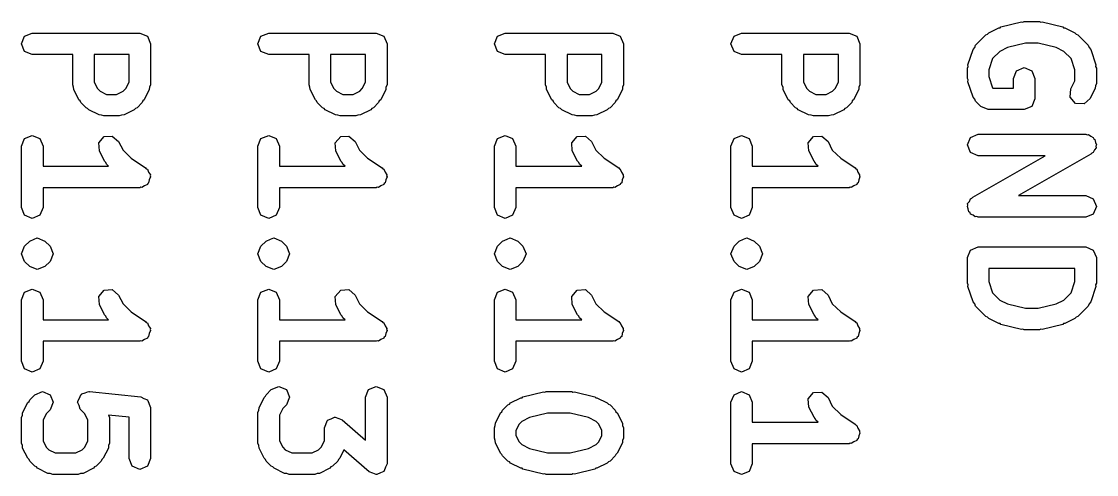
# Model space of a CAD drawing. Extents: x 120 to 170.1, y -126.3 to -91.1.
# Drawn here: x 165.09 to 170.087, y -93.249 to -91.144 of the extents above; entities that cross this region are included whole.
import ezdxf

# ---------------------------------------------------------------- set-up
doc = ezdxf.new("R2010")
doc.units = 0
doc.layers.add('BLACK', color=7, linetype='CONTINUOUS')

msp = doc.modelspace()

# ---------------------------------------------------------------- linework, layer by layer
at = {"layer": 'BLACK', "linetype": 'CONTINUOUS'}
for p, q in [((169.643, -91.1689), (169.739, -91.1451)), ((169.739, -91.1451), (169.745, -91.1461)), ((169.745, -91.1461), (169.751, -91.1436)), ((169.751, -91.1436), (169.822, -91.1436)), ((169.822, -91.1436), (169.828, -91.1461)), ((169.828, -91.1461), (169.834, -91.1451)), ((169.834, -91.1451), (169.93, -91.1689)), ((169.586, -91.1965), (169.633, -91.1727)), ((169.633, -91.1727), (169.639, -91.1723)), ((169.639, -91.1723), (169.643, -91.1689)), ((169.93, -91.1689), (169.934, -91.1723)), ((169.934, -91.1723), (169.94, -91.1727)), ((169.94, -91.1727), (169.987, -91.1965)), ((165.09, -91.2471), (165.104, -91.2117)), ((165.104, -91.2117), (165.14, -91.1971)), ((165.14, -91.1971), (165.64, -91.1971)), ((165.64, -91.1971), (165.675, -91.2117)), ((165.675, -91.2117), (165.69, -91.2471)), ((166.189, -91.2471), (166.203, -91.2117)), ((166.203, -91.2117), (166.239, -91.1971)), ((166.239, -91.1971), (166.739, -91.1971)), ((166.739, -91.1971), (166.774, -91.2117)), ((166.774, -91.2117), (166.789, -91.2471)), ((167.288, -91.2471), (167.303, -91.2117)), ((167.303, -91.2117), (167.338, -91.1971)), ((167.338, -91.1971), (167.838, -91.1971)), ((167.838, -91.1971), (167.873, -91.2117)), ((167.873, -91.2117), (167.888, -91.2471)), ((168.387, -91.2471), (168.402, -91.2117)), ((168.402, -91.2117), (168.437, -91.1971)), ((168.437, -91.1971), (168.937, -91.1971)), ((168.937, -91.1971), (168.973, -91.2117)), ((168.973, -91.2117), (168.987, -91.2471)), ((169.525, -91.2535), (169.573, -91.2059)), ((169.573, -91.2059), (169.58, -91.2028)), ((169.58, -91.2028), (169.586, -91.1965)), ((169.757, -91.2436), (169.673, -91.2646)), ((169.816, -91.2436), (169.757, -91.2436)), ((169.9, -91.2646), (169.816, -91.2436)), ((169.987, -91.1965), (169.993, -91.2028)), ((169.993, -91.2028), (170, -91.2059)), ((170, -91.2059), (170.048, -91.2535)), ((165.104, -91.2824), (165.09, -91.2471)), ((165.14, -91.2971), (165.104, -91.2824)), ((165.69, -91.2471), (165.69, -91.4376)), ((166.203, -91.2824), (166.189, -91.2471)), ((166.239, -91.2971), (166.203, -91.2824)), ((166.789, -91.2471), (166.789, -91.4376)), ((167.303, -91.2824), (167.288, -91.2471)), ((167.338, -91.2971), (167.303, -91.2824)), ((167.888, -91.2471), (167.888, -91.4376)), ((168.402, -91.2824), (168.387, -91.2471)), ((168.437, -91.2971), (168.402, -91.2824)), ((168.987, -91.2471), (168.987, -91.4376)), ((169.489, -91.3445), (169.513, -91.2731)), ((169.513, -91.2731), (169.521, -91.2643)), ((169.521, -91.2643), (169.525, -91.2535)), ((169.638, -91.2823), (169.604, -91.3159)), ((169.673, -91.2646), (169.638, -91.2823)), ((169.935, -91.2823), (169.9, -91.2646)), ((169.969, -91.3159), (169.935, -91.2823)), ((170.048, -91.2535), (170.053, -91.2643)), ((170.053, -91.2643), (170.06, -91.2731)), ((170.06, -91.2731), (170.084, -91.3445)), ((165.328, -91.2971), (165.14, -91.2971)), ((165.328, -91.4376), (165.328, -91.2971)), ((165.59, -91.2971), (165.428, -91.2971)), ((165.428, -91.2971), (165.428, -91.4258)), ((165.59, -91.4258), (165.59, -91.2971)), ((166.427, -91.2971), (166.239, -91.2971)), ((166.427, -91.4376), (166.427, -91.2971)), ((166.689, -91.2971), (166.527, -91.2971)), ((166.527, -91.2971), (166.527, -91.4258)), ((166.689, -91.4258), (166.689, -91.2971)), ((167.526, -91.2971), (167.338, -91.2971)), ((167.526, -91.4376), (167.526, -91.2971)), ((167.788, -91.2971), (167.626, -91.2971)), ((167.626, -91.2971), (167.626, -91.4258)), ((167.788, -91.4258), (167.788, -91.2971)), ((168.625, -91.2971), (168.437, -91.2971)), ((168.625, -91.4376), (168.625, -91.2971)), ((168.887, -91.2971), (168.725, -91.2971)), ((168.725, -91.2971), (168.725, -91.4258)), ((168.887, -91.4258), (168.887, -91.2971)), ((169.49, -91.3527), (169.489, -91.3445)), ((169.604, -91.3159), (169.587, -91.3684)), ((169.987, -91.3684), (169.969, -91.3159)), ((170.084, -91.3445), (170.083, -91.3527)), ((169.487, -91.3603), (169.49, -91.3527)), ((169.487, -91.4079), (169.487, -91.3603)), ((169.587, -91.3684), (169.587, -91.3998)), ((169.701, -91.4079), (169.715, -91.3726)), ((169.715, -91.3726), (169.751, -91.3579)), ((169.751, -91.3579), (169.786, -91.3726)), ((169.786, -91.3726), (169.801, -91.4079)), ((169.987, -91.4199), (169.987, -91.3684)), ((170.083, -91.3527), (170.087, -91.3603)), ((170.087, -91.3603), (170.087, -91.4317)), ((165.332, -91.4483), (165.328, -91.4376)), ((165.428, -91.4258), (165.443, -91.4556)), ((165.575, -91.4556), (165.59, -91.4258)), ((165.69, -91.4376), (165.685, -91.4483)), ((166.431, -91.4483), (166.427, -91.4376)), ((166.527, -91.4258), (166.542, -91.4556)), ((166.674, -91.4556), (166.689, -91.4258)), ((166.789, -91.4376), (166.784, -91.4483)), ((167.531, -91.4483), (167.526, -91.4376)), ((167.626, -91.4258), (167.641, -91.4556)), ((167.773, -91.4556), (167.788, -91.4258)), ((167.888, -91.4376), (167.884, -91.4483)), ((168.63, -91.4483), (168.625, -91.4376)), ((168.725, -91.4258), (168.74, -91.4556)), ((168.872, -91.4556), (168.887, -91.4258)), ((168.987, -91.4376), (168.983, -91.4483)), ((169.49, -91.4155), (169.487, -91.4079)), ((169.489, -91.4237), (169.49, -91.4155)), ((169.513, -91.4952), (169.489, -91.4237)), ((169.587, -91.3998), (169.604, -91.4523)), ((169.701, -91.4532), (169.701, -91.4079)), ((169.801, -91.4079), (169.801, -91.5032)), ((169.968, -91.457), (169.987, -91.4199)), ((170.082, -91.4425), (170.081, -91.4541)), ((170.087, -91.4317), (170.082, -91.4425)), ((165.333, -91.4599), (165.332, -91.4483)), ((165.357, -91.5076), (165.333, -91.4599)), ((165.443, -91.4556), (165.455, -91.4679)), ((165.455, -91.4679), (165.485, -91.4828)), ((165.485, -91.4828), (165.532, -91.4828)), ((165.532, -91.4828), (165.562, -91.4679)), ((165.562, -91.4679), (165.575, -91.4556)), ((165.684, -91.4599), (165.66, -91.5076)), ((165.685, -91.4483), (165.684, -91.4599)), ((166.432, -91.4599), (166.431, -91.4483)), ((166.456, -91.5076), (166.432, -91.4599)), ((166.542, -91.4556), (166.554, -91.4679)), ((166.554, -91.4679), (166.584, -91.4828)), ((166.584, -91.4828), (166.632, -91.4828)), ((166.632, -91.4828), (166.662, -91.4679)), ((166.662, -91.4679), (166.674, -91.4556)), ((166.784, -91.4599), (166.76, -91.5076)), ((166.784, -91.4483), (166.784, -91.4599)), ((167.531, -91.4599), (167.531, -91.4483)), ((167.555, -91.5076), (167.531, -91.4599)), ((167.641, -91.4556), (167.653, -91.4679)), ((167.653, -91.4679), (167.683, -91.4828)), ((167.683, -91.4828), (167.731, -91.4828)), ((167.731, -91.4828), (167.761, -91.4679)), ((167.761, -91.4679), (167.773, -91.4556)), ((167.883, -91.4599), (167.859, -91.5076)), ((167.884, -91.4483), (167.883, -91.4599)), ((168.631, -91.4599), (168.63, -91.4483)), ((168.654, -91.5076), (168.631, -91.4599)), ((168.74, -91.4556), (168.753, -91.4679)), ((168.753, -91.4679), (168.782, -91.4828)), ((168.782, -91.4828), (168.83, -91.4828)), ((168.83, -91.4828), (168.86, -91.4679)), ((168.86, -91.4679), (168.872, -91.4556)), ((168.982, -91.4599), (168.958, -91.5076)), ((168.983, -91.4483), (168.982, -91.4599)), ((169.604, -91.4523), (169.605, -91.4532)), ((169.605, -91.4532), (169.701, -91.4532)), ((169.965, -91.4952), (169.968, -91.457)), ((170.081, -91.4541), (170.057, -91.5017)), ((165.363, -91.5129), (165.357, -91.5076)), ((165.366, -91.5205), (165.363, -91.5129)), ((165.39, -91.5444), (165.366, -91.5205)), ((165.397, -91.5475), (165.39, -91.5444)), ((165.627, -91.5444), (165.62, -91.5475)), ((165.651, -91.5205), (165.627, -91.5444)), ((165.654, -91.5129), (165.651, -91.5205)), ((165.66, -91.5076), (165.654, -91.5129)), ((166.462, -91.5129), (166.456, -91.5076)), ((166.465, -91.5205), (166.462, -91.5129)), ((166.489, -91.5444), (166.465, -91.5205)), ((166.497, -91.5475), (166.489, -91.5444)), ((166.727, -91.5444), (166.719, -91.5475)), ((166.75, -91.5205), (166.727, -91.5444)), ((166.753, -91.5129), (166.75, -91.5205)), ((166.76, -91.5076), (166.753, -91.5129)), ((167.561, -91.5129), (167.555, -91.5076)), ((167.565, -91.5205), (167.561, -91.5129)), ((167.588, -91.5444), (167.565, -91.5205)), ((167.596, -91.5475), (167.588, -91.5444)), ((167.826, -91.5444), (167.818, -91.5475)), ((167.85, -91.5205), (167.826, -91.5444)), ((167.853, -91.5129), (167.85, -91.5205)), ((167.859, -91.5076), (167.853, -91.5129)), ((168.661, -91.5129), (168.654, -91.5076)), ((168.664, -91.5205), (168.661, -91.5129)), ((168.688, -91.5444), (168.664, -91.5205)), ((168.695, -91.5475), (168.688, -91.5444)), ((168.925, -91.5444), (168.917, -91.5475)), ((168.949, -91.5205), (168.925, -91.5444)), ((168.952, -91.5129), (168.949, -91.5205)), ((168.958, -91.5076), (168.952, -91.5129)), ((169.521, -91.504), (169.513, -91.4952)), ((169.525, -91.5147), (169.521, -91.504)), ((169.549, -91.5385), (169.525, -91.5147)), ((169.584, -91.5532), (169.549, -91.5385)), ((169.549, -91.5385), (169.549, -91.5385)), ((169.786, -91.5385), (169.751, -91.5532)), ((169.801, -91.5032), (169.786, -91.5385)), ((169.99, -91.5241), (169.965, -91.4952)), ((170.029, -91.5268), (169.99, -91.5241)), ((170.057, -91.5017), (170.029, -91.5268)), ((165.403, -91.5537), (165.397, -91.5475)), ((165.451, -91.5775), (165.403, -91.5537)), ((165.462, -91.5784), (165.451, -91.5775)), ((165.473, -91.5828), (165.462, -91.5784)), ((165.544, -91.5828), (165.473, -91.5828)), ((165.555, -91.5784), (165.544, -91.5828)), ((165.567, -91.5775), (165.555, -91.5784)), ((165.614, -91.5537), (165.567, -91.5775)), ((165.62, -91.5475), (165.614, -91.5537)), ((166.502, -91.5537), (166.497, -91.5475)), ((166.55, -91.5775), (166.502, -91.5537)), ((166.561, -91.5784), (166.55, -91.5775)), ((166.572, -91.5828), (166.561, -91.5784)), ((166.644, -91.5828), (166.572, -91.5828)), ((166.654, -91.5784), (166.644, -91.5828)), ((166.666, -91.5775), (166.654, -91.5784)), ((166.714, -91.5537), (166.666, -91.5775)), ((166.719, -91.5475), (166.714, -91.5537)), ((167.601, -91.5537), (167.596, -91.5475)), ((167.649, -91.5775), (167.601, -91.5537)), ((167.661, -91.5784), (167.649, -91.5775)), ((167.671, -91.5828), (167.661, -91.5784)), ((167.743, -91.5828), (167.671, -91.5828)), ((167.754, -91.5784), (167.743, -91.5828)), ((167.765, -91.5775), (167.754, -91.5784)), ((167.813, -91.5537), (167.765, -91.5775)), ((167.818, -91.5475), (167.813, -91.5537)), ((168.701, -91.5537), (168.695, -91.5475)), ((168.748, -91.5775), (168.701, -91.5537)), ((168.76, -91.5784), (168.748, -91.5775)), ((168.771, -91.5828), (168.76, -91.5784)), ((168.842, -91.5828), (168.771, -91.5828)), ((168.853, -91.5784), (168.842, -91.5828)), ((168.864, -91.5775), (168.853, -91.5784)), ((168.912, -91.5537), (168.864, -91.5775)), ((168.917, -91.5475), (168.912, -91.5537)), ((169.751, -91.5532), (169.584, -91.5532)), ((165.09, -91.7233), (165.104, -91.6879)), ((165.104, -91.6879), (165.14, -91.6733)), ((165.14, -91.6733), (165.175, -91.6879)), ((165.175, -91.6879), (165.19, -91.7233)), ((165.449, -91.7075), (165.474, -91.6786)), ((165.474, -91.6786), (165.512, -91.6759)), ((165.512, -91.6759), (165.541, -91.7009)), ((166.189, -91.7233), (166.203, -91.6879)), ((166.203, -91.6879), (166.239, -91.6733)), ((166.239, -91.6733), (166.274, -91.6879)), ((166.274, -91.6879), (166.289, -91.7233)), ((166.548, -91.7075), (166.574, -91.6786)), ((166.574, -91.6786), (166.612, -91.6759)), ((166.612, -91.6759), (166.641, -91.7009)), ((167.288, -91.7233), (167.303, -91.6879)), ((167.303, -91.6879), (167.338, -91.6733)), ((167.338, -91.6733), (167.373, -91.6879)), ((167.373, -91.6879), (167.388, -91.7233)), ((167.648, -91.7075), (167.673, -91.6786)), ((167.673, -91.6786), (167.711, -91.6759)), ((167.711, -91.6759), (167.74, -91.7009)), ((168.387, -91.7233), (168.402, -91.6879)), ((168.402, -91.6879), (168.437, -91.6733)), ((168.437, -91.6733), (168.473, -91.6879)), ((168.473, -91.6879), (168.487, -91.7233)), ((168.747, -91.7075), (168.772, -91.6786)), ((168.772, -91.6786), (168.81, -91.6759)), ((168.81, -91.6759), (168.839, -91.7009)), ((169.487, -91.7174), (169.501, -91.6821)), ((169.501, -91.6821), (169.537, -91.6674)), ((169.537, -91.6674), (170.037, -91.6674)), ((170.037, -91.6674), (170.043, -91.6701)), ((170.043, -91.6701), (170.05, -91.6692)), ((170.05, -91.6692), (170.06, -91.6771)), ((170.06, -91.6771), (170.072, -91.6821)), ((170.072, -91.6821), (170.075, -91.6884)), ((170.075, -91.6884), (170.08, -91.6926)), ((170.08, -91.6926), (170.082, -91.7055)), ((165.09, -92.009), (165.09, -91.7233)), ((165.19, -91.7233), (165.19, -91.8161)), ((165.452, -91.7456), (165.449, -91.7075)), ((165.541, -91.7009), (165.562, -91.7413)), ((165.562, -91.7413), (165.6, -91.7797)), ((166.189, -92.009), (166.189, -91.7233)), ((166.289, -91.7233), (166.289, -91.8161)), ((166.551, -91.7456), (166.548, -91.7075)), ((166.641, -91.7009), (166.661, -91.7413)), ((166.661, -91.7413), (166.699, -91.7797)), ((167.288, -92.009), (167.288, -91.7233)), ((167.388, -91.7233), (167.388, -91.8161)), ((167.65, -91.7456), (167.648, -91.7075)), ((167.74, -91.7009), (167.76, -91.7413)), ((167.76, -91.7413), (167.798, -91.7797)), ((168.387, -92.009), (168.387, -91.7233)), ((168.487, -91.7233), (168.487, -91.8161)), ((168.75, -91.7456), (168.747, -91.7075)), ((168.839, -91.7009), (168.859, -91.7413)), ((168.859, -91.7413), (168.898, -91.7797)), ((169.501, -91.7528), (169.487, -91.7174)), ((170.077, -91.7408), (170.072, -91.7528)), ((170.085, -91.7306), (170.077, -91.7408)), ((170.082, -91.7055), (170.087, -91.7174)), ((170.087, -91.7174), (170.084, -91.7238)), ((170.084, -91.7238), (170.085, -91.7306)), ((165.476, -91.7933), (165.452, -91.7456)), ((165.482, -91.7987), (165.476, -91.7933)), ((165.6, -91.7797), (165.667, -91.8245)), ((166.575, -91.7933), (166.551, -91.7456)), ((166.581, -91.7987), (166.575, -91.7933)), ((166.699, -91.7797), (166.767, -91.8245)), ((167.674, -91.7933), (167.65, -91.7456)), ((167.68, -91.7987), (167.674, -91.7933)), ((167.798, -91.7797), (167.866, -91.8245)), ((168.774, -91.7933), (168.75, -91.7456)), ((168.78, -91.7987), (168.774, -91.7933)), ((168.898, -91.7797), (168.965, -91.8245)), ((169.537, -91.7674), (169.501, -91.7528)), ((169.512, -91.9597), (169.848, -91.7674)), ((169.848, -91.7674), (169.537, -91.7674)), ((170.061, -91.7609), (169.725, -91.9532)), ((170.066, -91.7554), (170.061, -91.7609)), ((170.072, -91.7528), (170.066, -91.7554)), ((165.19, -91.8161), (165.495, -91.8161)), ((165.485, -91.8063), (165.482, -91.7987)), ((165.495, -91.8161), (165.485, -91.8063)), ((165.667, -91.8245), (165.67, -91.8288)), ((165.67, -91.8288), (165.675, -91.8308)), ((165.675, -91.8308), (165.68, -91.8442)), ((165.68, -91.8442), (165.689, -91.8563)), ((166.289, -91.8161), (166.594, -91.8161)), ((166.584, -91.8063), (166.581, -91.7987)), ((166.594, -91.8161), (166.584, -91.8063)), ((166.767, -91.8245), (166.769, -91.8288)), ((166.769, -91.8288), (166.774, -91.8308)), ((166.774, -91.8308), (166.78, -91.8442)), ((166.78, -91.8442), (166.788, -91.8563)), ((167.388, -91.8161), (167.694, -91.8161)), ((167.684, -91.8063), (167.68, -91.7987)), ((167.694, -91.8161), (167.684, -91.8063)), ((167.866, -91.8245), (167.869, -91.8288)), ((167.869, -91.8288), (167.873, -91.8308)), ((167.873, -91.8308), (167.879, -91.8442)), ((167.879, -91.8442), (167.887, -91.8563)), ((168.487, -91.8161), (168.793, -91.8161)), ((168.783, -91.8063), (168.78, -91.7987)), ((168.793, -91.8161), (168.783, -91.8063)), ((168.965, -91.8245), (168.968, -91.8288)), ((168.968, -91.8288), (168.973, -91.8308)), ((168.973, -91.8308), (168.978, -91.8442)), ((168.978, -91.8442), (168.986, -91.8563)), ((165.681, -91.8939), (165.677, -91.8967)), ((165.684, -91.8796), (165.681, -91.8939)), ((165.69, -91.8661), (165.684, -91.8796)), ((165.689, -91.8563), (165.688, -91.8614)), ((165.688, -91.8614), (165.69, -91.8661)), ((166.78, -91.8939), (166.776, -91.8967)), ((166.783, -91.8796), (166.78, -91.8939)), ((166.789, -91.8661), (166.783, -91.8796)), ((166.788, -91.8563), (166.787, -91.8614)), ((166.787, -91.8614), (166.789, -91.8661)), ((167.88, -91.8939), (167.875, -91.8967)), ((167.882, -91.8796), (167.88, -91.8939)), ((167.888, -91.8661), (167.882, -91.8796)), ((167.887, -91.8563), (167.886, -91.8614)), ((167.886, -91.8614), (167.888, -91.8661)), ((168.979, -91.8939), (168.975, -91.8967)), ((168.982, -91.8796), (168.979, -91.8939)), ((168.987, -91.8661), (168.982, -91.8796)), ((168.986, -91.8563), (168.985, -91.8614)), ((168.985, -91.8614), (168.987, -91.8661)), ((165.64, -91.9161), (165.19, -91.9161)), ((165.19, -91.9161), (165.19, -92.009)), ((165.644, -91.9142), (165.64, -91.9161)), ((165.649, -91.9152), (165.644, -91.9142)), ((165.661, -91.9071), (165.649, -91.9152)), ((165.675, -91.9015), (165.661, -91.9071)), ((165.677, -91.8967), (165.675, -91.9015)), ((166.739, -91.9161), (166.289, -91.9161)), ((166.289, -91.9161), (166.289, -92.009)), ((166.744, -91.9142), (166.739, -91.9161)), ((166.749, -91.9152), (166.744, -91.9142)), ((166.761, -91.9071), (166.749, -91.9152)), ((166.774, -91.9015), (166.761, -91.9071)), ((166.776, -91.8967), (166.774, -91.9015)), ((167.838, -91.9161), (167.388, -91.9161)), ((167.388, -91.9161), (167.388, -92.009)), ((167.843, -91.9142), (167.838, -91.9161)), ((167.848, -91.9152), (167.843, -91.9142)), ((167.86, -91.9071), (167.848, -91.9152)), ((167.873, -91.9015), (167.86, -91.9071)), ((167.875, -91.8967), (167.873, -91.9015)), ((168.937, -91.9161), (168.487, -91.9161)), ((168.487, -91.9161), (168.487, -92.009)), ((168.942, -91.9142), (168.937, -91.9161)), ((168.947, -91.9152), (168.942, -91.9142)), ((168.959, -91.9071), (168.947, -91.9152)), ((168.973, -91.9015), (168.959, -91.9071)), ((168.975, -91.8967), (168.973, -91.9015)), ((169.488, -91.99), (169.496, -91.9798)), ((169.489, -91.9968), (169.488, -91.99)), ((169.496, -91.9798), (169.501, -91.9678)), ((169.501, -91.9678), (169.508, -91.9652)), ((169.508, -91.9652), (169.512, -91.9597)), ((169.725, -91.9532), (170.037, -91.9532)), ((170.037, -91.9532), (170.072, -91.9678)), ((170.072, -91.9678), (170.087, -92.0032)), ((165.104, -92.0444), (165.09, -92.009)), ((165.14, -92.059), (165.104, -92.0444)), ((165.175, -92.0444), (165.14, -92.059)), ((165.19, -92.009), (165.175, -92.0444)), ((166.203, -92.0444), (166.189, -92.009)), ((166.239, -92.059), (166.203, -92.0444)), ((166.274, -92.0444), (166.239, -92.059)), ((166.289, -92.009), (166.274, -92.0444)), ((167.303, -92.0444), (167.288, -92.009)), ((167.338, -92.059), (167.303, -92.0444)), ((167.373, -92.0444), (167.338, -92.059)), ((167.388, -92.009), (167.373, -92.0444)), ((168.402, -92.0444), (168.387, -92.009)), ((168.437, -92.059), (168.402, -92.0444)), ((168.473, -92.0444), (168.437, -92.059)), ((168.487, -92.009), (168.473, -92.0444)), ((169.487, -92.0032), (169.489, -91.9968)), ((169.491, -92.0151), (169.487, -92.0032)), ((169.493, -92.028), (169.491, -92.0151)), ((169.499, -92.0322), (169.493, -92.028)), ((169.501, -92.0385), (169.499, -92.0322)), ((169.513, -92.0435), (169.501, -92.0385)), ((169.523, -92.0514), (169.513, -92.0435)), ((170.072, -92.0385), (170.037, -92.0532)), ((170.087, -92.0032), (170.072, -92.0385)), ((169.53, -92.0505), (169.523, -92.0514)), ((169.537, -92.0532), (169.53, -92.0505)), ((170.037, -92.0532), (169.537, -92.0532)), ((165.09, -92.2233), (165.104, -92.1879)), ((165.104, -92.1879), (165.128, -92.1641)), ((165.128, -92.1641), (165.149, -92.1555)), ((165.149, -92.1555), (165.163, -92.1495)), ((165.163, -92.1495), (165.163, -92.1495)), ((165.163, -92.1495), (165.199, -92.1641)), ((165.199, -92.1641), (165.199, -92.1641)), ((165.199, -92.1641), (165.223, -92.1879)), ((165.223, -92.1879), (165.223, -92.1879)), ((165.223, -92.1879), (165.237, -92.2233)), ((166.189, -92.2233), (166.203, -92.1879)), ((166.203, -92.1879), (166.227, -92.1641)), ((166.227, -92.1641), (166.248, -92.1555)), ((166.248, -92.1555), (166.263, -92.1495)), ((166.263, -92.1495), (166.263, -92.1495)), ((166.263, -92.1495), (166.298, -92.1641)), ((166.298, -92.1641), (166.298, -92.1641)), ((166.298, -92.1641), (166.322, -92.1879)), ((166.322, -92.1879), (166.322, -92.1879)), ((166.322, -92.1879), (166.336, -92.2233)), ((167.288, -92.2233), (167.303, -92.1879)), ((167.303, -92.1879), (167.326, -92.1641)), ((167.326, -92.1641), (167.347, -92.1555)), ((167.347, -92.1555), (167.362, -92.1495)), ((167.362, -92.1495), (167.362, -92.1495)), ((167.362, -92.1495), (167.397, -92.1641)), ((167.397, -92.1641), (167.397, -92.1641)), ((167.397, -92.1641), (167.421, -92.1879)), ((167.421, -92.1879), (167.421, -92.1879)), ((167.421, -92.1879), (167.436, -92.2233)), ((168.387, -92.2233), (168.402, -92.1879)), ((168.402, -92.1879), (168.426, -92.1641)), ((168.426, -92.1641), (168.446, -92.1555)), ((168.446, -92.1555), (168.461, -92.1495)), ((168.461, -92.1495), (168.461, -92.1495)), ((168.461, -92.1495), (168.496, -92.1641)), ((168.496, -92.1641), (168.496, -92.1641)), ((168.496, -92.1641), (168.52, -92.1879)), ((168.52, -92.1879), (168.52, -92.1879)), ((168.52, -92.1879), (168.535, -92.2233)), ((169.501, -92.2059), (169.537, -92.1913)), ((169.537, -92.1913), (170.037, -92.1913)), ((170.037, -92.1913), (170.072, -92.2059)), ((165.104, -92.2586), (165.09, -92.2233)), ((165.237, -92.2233), (165.223, -92.2586)), ((166.203, -92.2586), (166.189, -92.2233)), ((166.336, -92.2233), (166.322, -92.2586)), ((167.303, -92.2586), (167.288, -92.2233)), ((167.436, -92.2233), (167.421, -92.2586)), ((168.402, -92.2586), (168.387, -92.2233)), ((168.535, -92.2233), (168.52, -92.2586)), ((169.487, -92.2413), (169.501, -92.2059)), ((169.487, -92.3603), (169.487, -92.2413)), ((170.072, -92.2059), (170.087, -92.2413)), ((170.087, -92.2413), (170.087, -92.3603)), ((165.128, -92.2824), (165.104, -92.2586)), ((165.104, -92.2586), (165.104, -92.2586)), ((165.128, -92.2825), (165.128, -92.2824)), ((165.163, -92.2971), (165.128, -92.2825)), ((165.199, -92.2824), (165.163, -92.2971)), ((165.223, -92.2586), (165.199, -92.2824)), ((166.227, -92.2824), (166.203, -92.2586)), ((166.203, -92.2586), (166.203, -92.2586)), ((166.227, -92.2825), (166.227, -92.2824)), ((166.263, -92.2971), (166.227, -92.2825)), ((166.298, -92.2824), (166.263, -92.2971)), ((166.322, -92.2586), (166.298, -92.2824)), ((167.326, -92.2824), (167.303, -92.2586)), ((167.303, -92.2586), (167.303, -92.2586)), ((167.326, -92.2825), (167.326, -92.2824)), ((167.362, -92.2971), (167.326, -92.2825)), ((167.397, -92.2824), (167.362, -92.2971)), ((167.421, -92.2586), (167.397, -92.2824)), ((168.426, -92.2824), (168.402, -92.2586)), ((168.402, -92.2586), (168.402, -92.2586)), ((168.426, -92.2825), (168.426, -92.2824)), ((168.461, -92.2971), (168.426, -92.2825)), ((168.496, -92.2824), (168.461, -92.2971)), ((168.52, -92.2586), (168.496, -92.2824)), ((169.987, -92.2913), (169.587, -92.2913)), ((169.587, -92.2913), (169.587, -92.3522)), ((169.987, -92.3522), (169.987, -92.2913)), ((165.104, -92.4022), (165.14, -92.3876)), ((165.14, -92.3876), (165.175, -92.4022)), ((165.449, -92.4218), (165.474, -92.3928)), ((165.474, -92.3928), (165.512, -92.3901)), ((165.512, -92.3901), (165.541, -92.4152)), ((166.203, -92.4022), (166.239, -92.3876)), ((166.239, -92.3876), (166.274, -92.4022)), ((166.548, -92.4218), (166.574, -92.3928)), ((166.574, -92.3928), (166.612, -92.3901)), ((166.612, -92.3901), (166.641, -92.4152)), ((167.303, -92.4022), (167.338, -92.3876)), ((167.338, -92.3876), (167.373, -92.4022)), ((167.648, -92.4218), (167.673, -92.3928)), ((167.673, -92.3928), (167.711, -92.3901)), ((167.711, -92.3901), (167.74, -92.4152)), ((168.402, -92.4022), (168.437, -92.3876)), ((168.437, -92.3876), (168.473, -92.4022)), ((168.747, -92.4218), (168.772, -92.3928)), ((168.772, -92.3928), (168.81, -92.3901)), ((168.81, -92.3901), (168.839, -92.4152)), ((169.49, -92.3679), (169.487, -92.3603)), ((169.489, -92.3761), (169.49, -92.3679)), ((169.513, -92.4475), (169.489, -92.3761)), ((169.587, -92.3522), (169.604, -92.4047)), ((169.969, -92.4047), (169.987, -92.3522)), ((170.084, -92.3761), (170.06, -92.4475)), ((170.087, -92.3603), (170.083, -92.3679)), ((170.083, -92.3679), (170.084, -92.3761)), ((165.09, -92.4376), (165.104, -92.4022)), ((165.09, -92.7233), (165.09, -92.4376)), ((165.175, -92.4022), (165.19, -92.4376)), ((165.19, -92.4376), (165.19, -92.5304)), ((165.452, -92.4599), (165.449, -92.4218)), ((165.541, -92.4152), (165.562, -92.4556)), ((166.189, -92.4376), (166.203, -92.4022)), ((166.189, -92.7233), (166.189, -92.4376)), ((166.274, -92.4022), (166.289, -92.4376)), ((166.289, -92.4376), (166.289, -92.5304)), ((166.551, -92.4599), (166.548, -92.4218)), ((166.641, -92.4152), (166.661, -92.4556)), ((167.288, -92.4376), (167.303, -92.4022)), ((167.288, -92.7233), (167.288, -92.4376)), ((167.373, -92.4022), (167.388, -92.4376)), ((167.388, -92.4376), (167.388, -92.5304)), ((167.65, -92.4599), (167.648, -92.4218)), ((167.74, -92.4152), (167.76, -92.4556)), ((168.387, -92.4376), (168.402, -92.4022)), ((168.387, -92.7233), (168.387, -92.4376)), ((168.473, -92.4022), (168.487, -92.4376)), ((168.487, -92.4376), (168.487, -92.5304)), ((168.75, -92.4599), (168.747, -92.4218)), ((168.839, -92.4152), (168.859, -92.4556)), ((169.604, -92.4047), (169.638, -92.4383)), ((169.638, -92.4383), (169.673, -92.456)), ((169.9, -92.456), (169.935, -92.4383)), ((169.935, -92.4383), (169.969, -92.4047)), ((165.476, -92.5075), (165.452, -92.4599)), ((165.562, -92.4556), (165.6, -92.494)), ((165.6, -92.494), (165.667, -92.5388)), ((166.575, -92.5075), (166.551, -92.4599)), ((166.661, -92.4556), (166.699, -92.494)), ((166.699, -92.494), (166.767, -92.5388)), ((167.674, -92.5075), (167.65, -92.4599)), ((167.76, -92.4556), (167.798, -92.494)), ((167.798, -92.494), (167.866, -92.5388)), ((168.774, -92.5075), (168.75, -92.4599)), ((168.859, -92.4556), (168.898, -92.494)), ((168.898, -92.494), (168.965, -92.5388)), ((169.521, -92.4563), (169.513, -92.4475)), ((169.525, -92.4671), (169.521, -92.4563)), ((169.573, -92.5147), (169.525, -92.4671)), ((169.673, -92.456), (169.757, -92.477)), ((169.757, -92.477), (169.816, -92.477)), ((169.816, -92.477), (169.9, -92.456)), ((170.048, -92.4671), (170, -92.5147)), ((170.053, -92.4563), (170.048, -92.4671)), ((170.06, -92.4475), (170.053, -92.4563)), ((165.19, -92.5304), (165.495, -92.5304)), ((165.482, -92.5129), (165.476, -92.5075)), ((165.485, -92.5205), (165.482, -92.5129)), ((165.495, -92.5304), (165.485, -92.5205)), ((165.667, -92.5388), (165.67, -92.5431)), ((165.67, -92.5431), (165.675, -92.5451)), ((166.289, -92.5304), (166.594, -92.5304)), ((166.581, -92.5129), (166.575, -92.5075)), ((166.584, -92.5205), (166.581, -92.5129)), ((166.594, -92.5304), (166.584, -92.5205)), ((166.767, -92.5388), (166.769, -92.5431)), ((166.769, -92.5431), (166.774, -92.5451)), ((167.388, -92.5304), (167.694, -92.5304)), ((167.68, -92.5129), (167.674, -92.5075)), ((167.684, -92.5205), (167.68, -92.5129)), ((167.694, -92.5304), (167.684, -92.5205)), ((167.866, -92.5388), (167.869, -92.5431)), ((167.869, -92.5431), (167.873, -92.5451)), ((168.487, -92.5304), (168.793, -92.5304)), ((168.78, -92.5129), (168.774, -92.5075)), ((168.783, -92.5205), (168.78, -92.5129)), ((168.793, -92.5304), (168.783, -92.5205)), ((168.965, -92.5388), (168.968, -92.5431)), ((168.968, -92.5431), (168.973, -92.5451)), ((169.58, -92.5179), (169.573, -92.5147)), ((169.586, -92.5241), (169.58, -92.5179)), ((169.633, -92.5479), (169.586, -92.5241)), ((169.987, -92.5241), (169.94, -92.5479)), ((169.993, -92.5179), (169.987, -92.5241)), ((170, -92.5147), (169.993, -92.5179)), ((165.675, -92.5451), (165.68, -92.5585)), ((165.68, -92.5585), (165.689, -92.5706)), ((165.684, -92.5939), (165.681, -92.6082)), ((165.69, -92.5804), (165.684, -92.5939)), ((165.689, -92.5706), (165.688, -92.5757)), ((165.688, -92.5757), (165.69, -92.5804)), ((166.774, -92.5451), (166.78, -92.5585)), ((166.78, -92.5585), (166.788, -92.5706)), ((166.783, -92.5939), (166.78, -92.6082)), ((166.789, -92.5804), (166.783, -92.5939)), ((166.788, -92.5706), (166.787, -92.5757)), ((166.787, -92.5757), (166.789, -92.5804)), ((167.873, -92.5451), (167.879, -92.5585)), ((167.879, -92.5585), (167.887, -92.5706)), ((167.882, -92.5939), (167.88, -92.6082)), ((167.888, -92.5804), (167.882, -92.5939)), ((167.887, -92.5706), (167.886, -92.5757)), ((167.886, -92.5757), (167.888, -92.5804)), ((168.973, -92.5451), (168.978, -92.5585)), ((168.978, -92.5585), (168.986, -92.5706)), ((168.982, -92.5939), (168.979, -92.6082)), ((168.987, -92.5804), (168.982, -92.5939)), ((168.986, -92.5706), (168.985, -92.5757)), ((168.985, -92.5757), (168.987, -92.5804)), ((169.639, -92.5483), (169.633, -92.5479)), ((169.643, -92.5517), (169.639, -92.5483)), ((169.739, -92.5755), (169.643, -92.5517)), ((169.745, -92.5745), (169.739, -92.5755)), ((169.751, -92.577), (169.745, -92.5745)), ((169.822, -92.577), (169.751, -92.577)), ((169.828, -92.5745), (169.822, -92.577)), ((169.834, -92.5755), (169.828, -92.5745)), ((169.93, -92.5517), (169.834, -92.5755)), ((169.934, -92.5483), (169.93, -92.5517)), ((169.94, -92.5479), (169.934, -92.5483)), ((165.64, -92.6304), (165.19, -92.6304)), ((165.19, -92.6304), (165.19, -92.7233)), ((165.644, -92.6285), (165.64, -92.6304)), ((165.649, -92.6295), (165.644, -92.6285)), ((165.661, -92.6214), (165.649, -92.6295)), ((165.675, -92.6158), (165.661, -92.6214)), ((165.677, -92.611), (165.675, -92.6158)), ((165.681, -92.6082), (165.677, -92.611)), ((166.739, -92.6304), (166.289, -92.6304)), ((166.289, -92.6304), (166.289, -92.7233)), ((166.744, -92.6285), (166.739, -92.6304)), ((166.749, -92.6295), (166.744, -92.6285)), ((166.761, -92.6214), (166.749, -92.6295)), ((166.774, -92.6158), (166.761, -92.6214)), ((166.776, -92.611), (166.774, -92.6158)), ((166.78, -92.6082), (166.776, -92.611)), ((167.838, -92.6304), (167.388, -92.6304)), ((167.388, -92.6304), (167.388, -92.7233)), ((167.843, -92.6285), (167.838, -92.6304)), ((167.848, -92.6295), (167.843, -92.6285)), ((167.86, -92.6214), (167.848, -92.6295)), ((167.873, -92.6158), (167.86, -92.6214)), ((167.875, -92.611), (167.873, -92.6158)), ((167.88, -92.6082), (167.875, -92.611)), ((168.937, -92.6304), (168.487, -92.6304)), ((168.487, -92.6304), (168.487, -92.7233)), ((168.942, -92.6285), (168.937, -92.6304)), ((168.947, -92.6295), (168.942, -92.6285)), ((168.959, -92.6214), (168.947, -92.6295)), ((168.973, -92.6158), (168.959, -92.6214)), ((168.975, -92.611), (168.973, -92.6158)), ((168.979, -92.6082), (168.975, -92.611)), ((165.104, -92.7586), (165.09, -92.7233)), ((165.19, -92.7233), (165.175, -92.7586)), ((166.203, -92.7586), (166.189, -92.7233)), ((166.289, -92.7233), (166.274, -92.7586)), ((167.303, -92.7586), (167.288, -92.7233)), ((167.388, -92.7233), (167.373, -92.7586)), ((168.402, -92.7586), (168.387, -92.7233)), ((168.487, -92.7233), (168.473, -92.7586)), ((165.14, -92.7733), (165.104, -92.7586)), ((165.175, -92.7586), (165.14, -92.7733)), ((166.239, -92.7733), (166.203, -92.7586)), ((166.274, -92.7586), (166.239, -92.7733)), ((167.338, -92.7733), (167.303, -92.7586)), ((167.373, -92.7586), (167.338, -92.7733)), ((168.437, -92.7733), (168.402, -92.7586)), ((168.473, -92.7586), (168.437, -92.7733)), ((166.251, -92.8546), (166.286, -92.84)), ((166.286, -92.84), (166.322, -92.8546)), ((166.703, -92.8546), (166.739, -92.84)), ((166.739, -92.84), (166.774, -92.8546)), ((165.128, -92.9022), (165.152, -92.8784)), ((165.152, -92.8784), (165.187, -92.8638)), ((165.187, -92.8638), (165.223, -92.8784)), ((165.223, -92.8784), (165.237, -92.9138)), ((165.352, -92.9088), (165.36, -92.894)), ((165.36, -92.894), (165.366, -92.8784)), ((165.366, -92.8784), (165.369, -92.8774)), ((165.369, -92.8774), (165.37, -92.8751)), ((165.37, -92.8751), (165.386, -92.8702)), ((165.386, -92.8702), (165.401, -92.8638)), ((165.401, -92.8638), (165.404, -92.8648)), ((165.404, -92.8648), (165.406, -92.864)), ((165.406, -92.864), (165.645, -92.8878)), ((165.645, -92.8878), (165.659, -92.8958)), ((166.194, -92.939), (166.218, -92.8914)), ((166.218, -92.8914), (166.224, -92.886)), ((166.224, -92.886), (166.227, -92.8784)), ((166.227, -92.8784), (166.251, -92.8546)), ((166.322, -92.8546), (166.336, -92.8899)), ((166.336, -92.8899), (166.322, -92.9253)), ((166.689, -92.89), (166.703, -92.8546)), ((166.689, -93.0893), (166.689, -92.89)), ((166.774, -92.8546), (166.789, -92.89)), ((166.789, -92.89), (166.789, -93.1995)), ((167.363, -92.9167), (167.411, -92.8928)), ((167.411, -92.8928), (167.417, -92.8924)), ((167.417, -92.8924), (167.421, -92.8891)), ((167.421, -92.8891), (167.516, -92.8653)), ((167.516, -92.8653), (167.523, -92.8662)), ((167.523, -92.8662), (167.529, -92.8638)), ((167.529, -92.8638), (167.648, -92.8638)), ((167.648, -92.8638), (167.653, -92.8662)), ((167.653, -92.8662), (167.66, -92.8653)), ((167.66, -92.8653), (167.755, -92.8891)), ((167.755, -92.8891), (167.759, -92.8924)), ((167.759, -92.8924), (167.765, -92.8928)), ((167.765, -92.8928), (167.813, -92.9167)), ((168.387, -92.9138), (168.402, -92.8784)), ((168.402, -92.8784), (168.437, -92.8638)), ((168.437, -92.8638), (168.473, -92.8784)), ((168.473, -92.8784), (168.487, -92.9138)), ((168.747, -92.8979), (168.772, -92.869)), ((168.772, -92.869), (168.81, -92.8663)), ((168.81, -92.8663), (168.839, -92.8914)), ((168.839, -92.8914), (168.859, -92.9318)), ((165.095, -92.9628), (165.119, -92.9152)), ((165.119, -92.9152), (165.125, -92.9098)), ((165.125, -92.9098), (165.128, -92.9022)), ((165.237, -92.9138), (165.223, -92.9491)), ((165.351, -92.9138), (165.352, -92.9113)), ((165.358, -92.9293), (165.351, -92.9138)), ((165.352, -92.9113), (165.352, -92.9088)), ((165.363, -92.9454), (165.358, -92.9293)), ((165.659, -92.8958), (165.675, -92.9022)), ((165.675, -92.9022), (165.676, -92.9047)), ((165.676, -92.9047), (165.678, -92.9059)), ((165.678, -92.9059), (165.683, -92.922)), ((165.683, -92.922), (165.69, -92.9376)), ((165.69, -92.9376), (165.69, -93.1757)), ((166.193, -92.9506), (166.194, -92.939)), ((166.304, -92.9434), (166.289, -92.9732)), ((166.322, -92.9253), (166.304, -92.9434)), ((167.326, -92.9498), (167.35, -92.926)), ((167.35, -92.926), (167.358, -92.9229)), ((167.358, -92.9229), (167.363, -92.9167)), ((167.813, -92.9167), (167.818, -92.9229)), ((167.818, -92.9229), (167.826, -92.926)), ((167.826, -92.926), (167.85, -92.9498)), ((168.387, -93.1995), (168.387, -92.9138)), ((168.487, -92.9138), (168.487, -93.0066)), ((168.75, -92.9361), (168.747, -92.8979)), ((168.774, -92.9837), (168.75, -92.9361)), ((168.859, -92.9318), (168.898, -92.9701)), ((165.09, -92.9852), (165.094, -92.9744)), ((165.09, -93.1042), (165.09, -92.9852)), ((165.094, -92.9744), (165.095, -92.9628)), ((165.204, -92.9672), (165.19, -92.997)), ((165.223, -92.9491), (165.204, -92.9672)), ((165.365, -92.9467), (165.363, -92.9454)), ((165.366, -92.9491), (165.365, -92.9467)), ((165.384, -92.9672), (165.366, -92.9491)), ((165.399, -92.997), (165.384, -92.9672)), ((165.59, -92.9828), (165.495, -92.9733)), ((165.495, -92.9733), (165.495, -92.9744)), ((165.495, -92.9744), (165.499, -92.9852)), ((165.499, -92.9852), (165.499, -93.1042)), ((165.59, -93.1757), (165.59, -92.9828)), ((166.189, -92.9614), (166.193, -92.9506)), ((166.189, -93.1042), (166.189, -92.9614)), ((166.289, -92.9732), (166.289, -93.0924)), ((166.513, -92.9975), (166.529, -92.9907)), ((166.529, -92.9907), (166.545, -92.9829)), ((166.545, -92.9829), (166.547, -92.9835)), ((166.547, -92.9835), (166.548, -92.9828)), ((166.548, -92.9828), (166.565, -92.9895)), ((166.565, -92.9895), (166.581, -92.9952)), ((167.293, -93.0104), (167.317, -92.9628)), ((167.317, -92.9628), (167.323, -92.9574)), ((167.323, -92.9574), (167.326, -92.9498)), ((167.451, -92.9847), (167.415, -93.0025)), ((167.535, -92.9638), (167.451, -92.9847)), ((167.641, -92.9638), (167.535, -92.9638)), ((167.725, -92.9847), (167.641, -92.9638)), ((167.761, -93.0025), (167.725, -92.9847)), ((167.85, -92.9498), (167.853, -92.9574)), ((167.853, -92.9574), (167.859, -92.9628)), ((167.859, -92.9628), (167.883, -93.0104)), ((168.78, -92.9891), (168.774, -92.9837)), ((168.783, -92.9967), (168.78, -92.9891)), ((168.898, -92.9701), (168.965, -93.015)), ((165.19, -92.997), (165.19, -93.0924)), ((165.399, -93.0924), (165.399, -92.997)), ((166.498, -93.0328), (166.505, -93.0166)), ((166.498, -93.0924), (166.498, -93.0328)), ((166.505, -93.0166), (166.511, -92.9999)), ((166.511, -92.9999), (166.512, -92.9991)), ((166.512, -92.9991), (166.513, -92.9975)), ((166.581, -92.9952), (166.689, -93.0893)), ((167.288, -93.0328), (167.292, -93.0221)), ((167.288, -93.0804), (167.288, -93.0328)), ((167.292, -93.0221), (167.293, -93.0104)), ((167.403, -93.0148), (167.388, -93.0446)), ((167.415, -93.0025), (167.403, -93.0148)), ((167.773, -93.0148), (167.761, -93.0025)), ((167.788, -93.0446), (167.773, -93.0148)), ((167.883, -93.0104), (167.884, -93.0221)), ((167.884, -93.0221), (167.888, -93.0328)), ((167.888, -93.0328), (167.888, -93.0804)), ((168.487, -93.0066), (168.793, -93.0066)), ((168.793, -93.0066), (168.783, -92.9967)), ((168.965, -93.015), (168.968, -93.0193)), ((168.968, -93.0193), (168.973, -93.0213)), ((168.973, -93.0213), (168.978, -93.0347)), ((168.978, -93.0347), (168.986, -93.0468)), ((165.19, -93.0924), (165.204, -93.1222)), ((165.384, -93.1222), (165.399, -93.0924)), ((166.289, -93.0924), (166.304, -93.1222)), ((166.483, -93.1222), (166.498, -93.0924)), ((167.292, -93.0912), (167.288, -93.0804)), ((167.293, -93.1028), (167.292, -93.0912)), ((167.388, -93.0446), (167.388, -93.0686)), ((167.388, -93.0686), (167.403, -93.0984)), ((167.773, -93.0984), (167.788, -93.0686)), ((167.788, -93.0686), (167.788, -93.0446)), ((167.884, -93.0912), (167.883, -93.1028)), ((167.888, -93.0804), (167.884, -93.0912)), ((168.973, -93.092), (168.959, -93.0975)), ((168.975, -93.0872), (168.973, -93.092)), ((168.979, -93.0844), (168.975, -93.0872)), ((168.982, -93.0701), (168.979, -93.0844)), ((168.987, -93.0566), (168.982, -93.0701)), ((168.986, -93.0468), (168.985, -93.0519)), ((168.985, -93.0519), (168.987, -93.0566)), ((165.094, -93.115), (165.09, -93.1042)), ((165.095, -93.1266), (165.094, -93.115)), ((165.119, -93.1742), (165.095, -93.1266)), ((165.204, -93.1222), (165.217, -93.1346)), ((165.217, -93.1346), (165.247, -93.1495)), ((165.342, -93.1495), (165.372, -93.1346)), ((165.372, -93.1346), (165.384, -93.1222)), ((165.494, -93.1266), (165.47, -93.1742)), ((165.495, -93.115), (165.494, -93.1266)), ((165.499, -93.1042), (165.495, -93.115)), ((166.193, -93.115), (166.189, -93.1042)), ((166.194, -93.1266), (166.193, -93.115)), ((166.218, -93.1742), (166.194, -93.1266)), ((166.304, -93.1222), (166.316, -93.1346)), ((166.316, -93.1346), (166.346, -93.1495)), ((166.441, -93.1495), (166.471, -93.1346)), ((166.471, -93.1346), (166.483, -93.1222)), ((166.589, -93.1348), (166.569, -93.1742)), ((166.706, -93.2371), (166.589, -93.1348)), ((167.317, -93.1504), (167.293, -93.1028)), ((167.403, -93.0984), (167.415, -93.1108)), ((167.415, -93.1108), (167.451, -93.1285)), ((167.451, -93.1285), (167.535, -93.1495)), ((167.641, -93.1495), (167.725, -93.1285)), ((167.725, -93.1285), (167.761, -93.1108)), ((167.761, -93.1108), (167.773, -93.0984)), ((167.883, -93.1028), (167.859, -93.1504)), ((168.937, -93.1066), (168.487, -93.1066)), ((168.487, -93.1066), (168.487, -93.1995)), ((168.942, -93.1046), (168.937, -93.1066)), ((168.947, -93.1056), (168.942, -93.1046)), ((168.959, -93.0975), (168.947, -93.1056)), ((165.125, -93.1796), (165.119, -93.1742)), ((165.128, -93.1872), (165.125, -93.1796)), ((165.152, -93.211), (165.128, -93.1872)), ((165.247, -93.1495), (165.342, -93.1495)), ((165.461, -93.1872), (165.437, -93.211)), ((165.464, -93.1796), (165.461, -93.1872)), ((165.47, -93.1742), (165.464, -93.1796)), ((165.604, -93.211), (165.59, -93.1757)), ((165.69, -93.1757), (165.675, -93.211)), ((166.224, -93.1796), (166.218, -93.1742)), ((166.227, -93.1872), (166.224, -93.1796)), ((166.251, -93.211), (166.227, -93.1872)), ((166.346, -93.1495), (166.441, -93.1495)), ((166.56, -93.1872), (166.536, -93.211)), ((166.563, -93.1796), (166.56, -93.1872)), ((166.569, -93.1742), (166.563, -93.1796)), ((167.323, -93.1558), (167.317, -93.1504)), ((167.326, -93.1634), (167.323, -93.1558)), ((167.35, -93.1872), (167.326, -93.1634)), ((167.358, -93.1904), (167.35, -93.1872)), ((167.363, -93.1966), (167.358, -93.1904)), ((167.535, -93.1495), (167.641, -93.1495)), ((167.818, -93.1904), (167.813, -93.1966)), ((167.826, -93.1872), (167.818, -93.1904)), ((167.85, -93.1634), (167.826, -93.1872)), ((167.853, -93.1558), (167.85, -93.1634)), ((167.859, -93.1504), (167.853, -93.1558)), ((165.159, -93.2142), (165.152, -93.211)), ((165.165, -93.2204), (165.159, -93.2142)), ((165.212, -93.2442), (165.165, -93.2204)), ((165.424, -93.2204), (165.376, -93.2442)), ((165.429, -93.2142), (165.424, -93.2204)), ((165.437, -93.211), (165.429, -93.2142)), ((165.64, -93.2257), (165.604, -93.211)), ((165.675, -93.211), (165.64, -93.2257)), ((166.259, -93.2142), (166.251, -93.211)), ((166.264, -93.2204), (166.259, -93.2142)), ((166.312, -93.2442), (166.264, -93.2204)), ((166.523, -93.2204), (166.475, -93.2442)), ((166.528, -93.2142), (166.523, -93.2204)), ((166.536, -93.211), (166.528, -93.2142)), ((166.723, -93.2427), (166.706, -93.2371)), ((166.739, -93.2495), (166.723, -93.2427)), ((166.758, -93.2416), (166.742, -93.2494)), ((166.774, -93.2348), (166.758, -93.2416)), ((166.775, -93.2332), (166.774, -93.2348)), ((166.776, -93.2324), (166.775, -93.2332)), ((166.782, -93.2157), (166.776, -93.2324)), ((166.789, -93.1995), (166.782, -93.2157)), ((167.411, -93.2204), (167.363, -93.1966)), ((167.417, -93.2208), (167.411, -93.2204)), ((167.421, -93.2242), (167.417, -93.2208)), ((167.516, -93.248), (167.421, -93.2242)), ((167.755, -93.2242), (167.66, -93.248)), ((167.759, -93.2208), (167.755, -93.2242)), ((167.765, -93.2204), (167.759, -93.2208)), ((167.813, -93.1966), (167.765, -93.2204)), ((168.402, -93.2348), (168.387, -93.1995)), ((168.437, -93.2495), (168.402, -93.2348)), ((168.473, -93.2348), (168.437, -93.2495)), ((168.487, -93.1995), (168.473, -93.2348)), ((165.224, -93.245), (165.212, -93.2442)), ((165.235, -93.2495), (165.224, -93.245)), ((165.354, -93.2495), (165.235, -93.2495)), ((165.365, -93.245), (165.354, -93.2495)), ((165.376, -93.2442), (165.365, -93.245)), ((166.323, -93.245), (166.312, -93.2442)), ((166.334, -93.2495), (166.323, -93.245)), ((166.453, -93.2495), (166.334, -93.2495)), ((166.464, -93.245), (166.453, -93.2495)), ((166.475, -93.2442), (166.464, -93.245)), ((166.74, -93.2488), (166.739, -93.2495)), ((166.742, -93.2494), (166.74, -93.2488)), ((167.523, -93.247), (167.516, -93.248)), ((167.529, -93.2495), (167.523, -93.247)), ((167.648, -93.2495), (167.529, -93.2495)), ((167.653, -93.247), (167.648, -93.2495)), ((167.66, -93.248), (167.653, -93.247))]:
    msp.add_line(p, q, dxfattribs=at)

doc.saveas('drawing.dxf')
